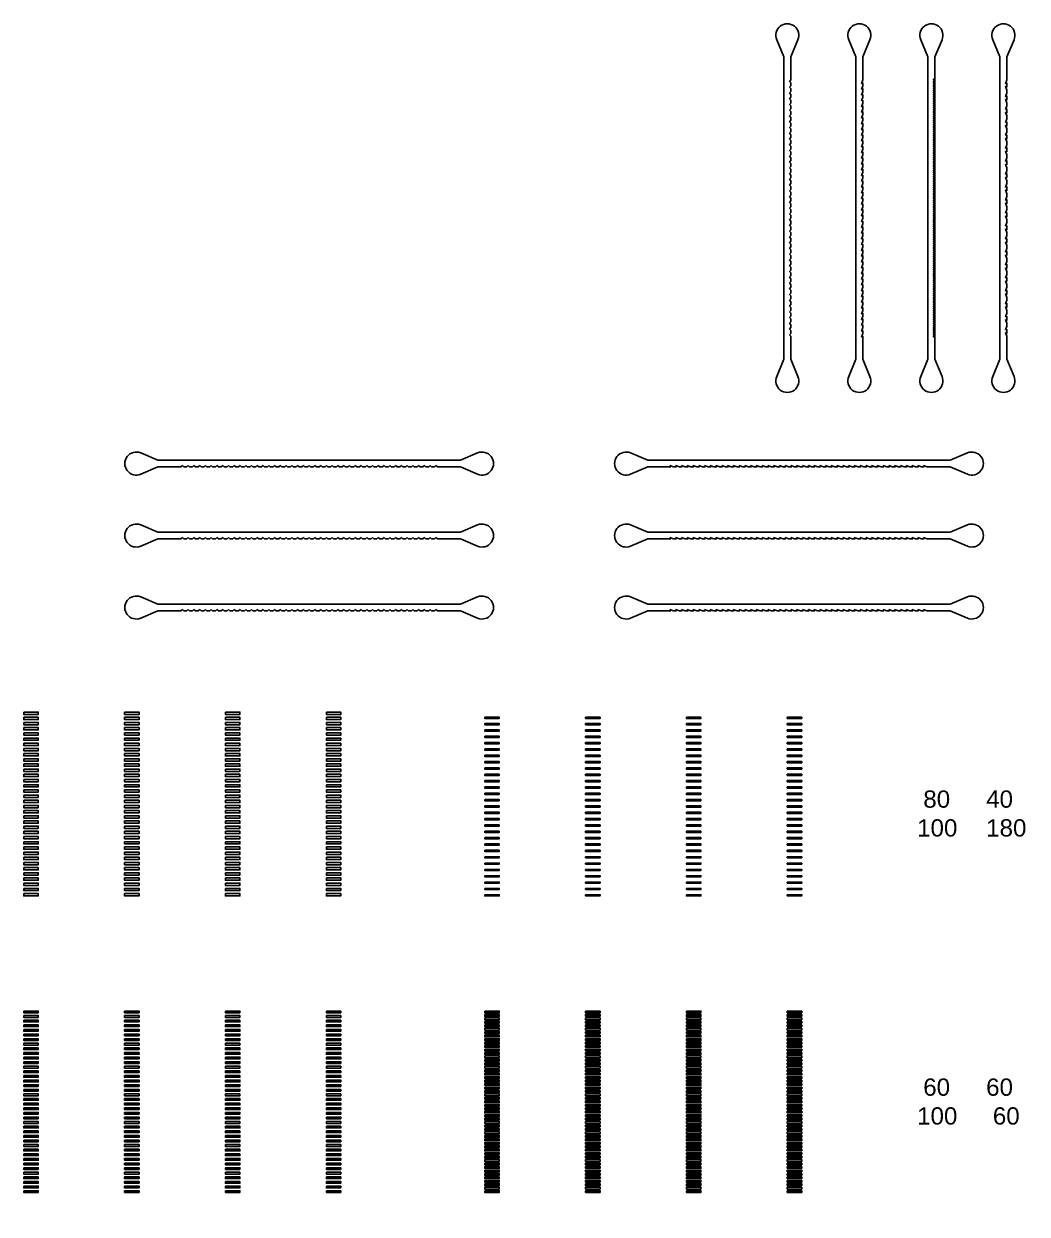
# Model space of a CAD drawing. Header units: millimetres. Extents: x -35.2 to 35.2, y -37 to 37.4.
# Drawn here: x -35.25 to -0.42, y -3.9 to 37.43 of the extents above; entities that cross this region are included whole.
import ezdxf

# ---------------------------------------------------------------- set-up
doc = ezdxf.new("R2010")
doc.units = ezdxf.units.MM
doc.styles.get("Standard").update_dxf_attribs({"font": 'arial.ttf'})

# ---------------------------------------------------------------- blocks, each defined once
blk = doc.blocks.new('*U1')
blk.add_lwpolyline([(-0.25, 0.03), (0.25, 0.03), (0.25, -0.03), (-0.25, -0.03)], close=True)
blk = doc.blocks.new('*U2')
at = {"color": 0, "linetype": 'ByBlock', "lineweight": -2, "transparency": 16777216}
for p in [(0, 6.24), (3.5, 6.24), (7, 6.24), (10.5, 6.24), (0, 6.08), (0, 5.92), (0, 5.76), (3.5, 6.08), (3.5, 5.92), (3.5, 5.76), (7, 6.08), (7, 5.92), (7, 5.76), (10.5, 6.08), (10.5, 5.92), (10.5, 5.76), (0, 5.6), (0, 5.44), (3.5, 5.6), (3.5, 5.44), (7, 5.6), (7, 5.44), (10.5, 5.6), (10.5, 5.44), (0, 5.28), (0, 5.12), (0, 4.96), (3.5, 5.28), (3.5, 5.12), (3.5, 4.96), (7, 5.28), (7, 5.12), (7, 4.96), (10.5, 5.28), (10.5, 5.12), (10.5, 4.96), (0, 4.8), (0, 4.64), (3.5, 4.8), (3.5, 4.64), (7, 4.8), (7, 4.64), (10.5, 4.8), (10.5, 4.64), (0, 4.48), (0, 4.32), (0, 4.16), (3.5, 4.48), (3.5, 4.32), (3.5, 4.16), (7, 4.48), (7, 4.32), (7, 4.16), (10.5, 4.48), (10.5, 4.32), (10.5, 4.16), (0, 4), (0, 3.84), (3.5, 4), (3.5, 3.84), (7, 4), (7, 3.84), (10.5, 4), (10.5, 3.84), (0, 3.68), (0, 3.52), (0, 3.36), (3.5, 3.68), (3.5, 3.52), (3.5, 3.36), (7, 3.68), (7, 3.52), (7, 3.36), (10.5, 3.68), (10.5, 3.52), (10.5, 3.36), (0, 3.2), (0, 3.04), (0, 2.88), (3.5, 3.2), (3.5, 3.04), (3.5, 2.88), (7, 3.2), (7, 3.04), (7, 2.88), (10.5, 3.2), (10.5, 3.04), (10.5, 2.88), (0, 2.72), (0, 2.56), (3.5, 2.72), (3.5, 2.56), (7, 2.72), (7, 2.56), (10.5, 2.72), (10.5, 2.56), (0, 2.4), (0, 2.24), (0, 2.08), (3.5, 2.4), (3.5, 2.24), (3.5, 2.08), (7, 2.4), (7, 2.24), (7, 2.08), (10.5, 2.4), (10.5, 2.24), (10.5, 2.08), (0, 1.92), (0, 1.76), (3.5, 1.92), (3.5, 1.76), (7, 1.92), (7, 1.76), (10.5, 1.92), (10.5, 1.76), (0, 1.6), (0, 1.44), (0, 1.28), (3.5, 1.6), (3.5, 1.44), (3.5, 1.28), (7, 1.6), (7, 1.44), (7, 1.28), (10.5, 1.6), (10.5, 1.44), (10.5, 1.28), (0, 1.12), (0, 0.96), (0, 0.8), (3.5, 1.12), (3.5, 0.96), (3.5, 0.8), (7, 1.12), (7, 0.96), (7, 0.8), (10.5, 1.12), (10.5, 0.96), (10.5, 0.8), (0, 0.64), (0, 0.48), (3.5, 0.64), (3.5, 0.48), (7, 0.64), (7, 0.48), (10.5, 0.64), (10.5, 0.48), (0, 0.32), (0, 0.16), (0, 0), (3.5, 0.32), (3.5, 0.16), (3.5, 0), (7, 0.32), (7, 0.16), (7, 0), (10.5, 0.32), (10.5, 0.16), (10.5, 0)]:
    blk.add_blockref('*U1', p, dxfattribs=at)
blk = doc.blocks.new('*U3')
blk.add_lwpolyline([(-0.25, 0.04), (0.25, 0.04), (0.25, -0.04), (-0.25, -0.04)], close=True)
blk = doc.blocks.new('*U4')
at = {"color": 0, "linetype": 'ByBlock', "lineweight": -2, "transparency": 16777216}
for p in [(0, 6.3), (3.5, 6.3), (7, 6.3), (10.5, 6.3), (0, 6.12), (0, 5.94), (0, 5.76), (3.5, 6.12), (3.5, 5.94), (3.5, 5.76), (7, 6.12), (7, 5.94), (7, 5.76), (10.5, 6.12), (10.5, 5.94), (10.5, 5.76), (0, 5.58), (0, 5.4), (3.5, 5.58), (3.5, 5.4), (7, 5.58), (7, 5.4), (10.5, 5.58), (10.5, 5.4), (0, 5.22), (0, 5.04), (3.5, 5.22), (3.5, 5.04), (7, 5.22), (7, 5.04), (10.5, 5.22), (10.5, 5.04), (0, 4.86), (0, 4.68), (3.5, 4.86), (3.5, 4.68), (7, 4.86), (7, 4.68), (10.5, 4.86), (10.5, 4.68), (0, 4.5), (0, 4.32), (0, 4.14), (3.5, 4.5), (3.5, 4.32), (3.5, 4.14), (7, 4.5), (7, 4.32), (7, 4.14), (10.5, 4.5), (10.5, 4.32), (10.5, 4.14), (0, 3.96), (0, 3.78), (3.5, 3.96), (3.5, 3.78), (7, 3.96), (7, 3.78), (10.5, 3.96), (10.5, 3.78), (0, 3.6), (0, 3.42), (3.5, 3.6), (3.5, 3.42), (7, 3.6), (7, 3.42), (10.5, 3.6), (10.5, 3.42), (0, 3.24), (0, 3.06), (0, 2.88), (3.5, 3.24), (3.5, 3.06), (3.5, 2.88), (7, 3.24), (7, 3.06), (7, 2.88), (10.5, 3.24), (10.5, 3.06), (10.5, 2.88), (0, 2.7), (0, 2.52), (3.5, 2.7), (3.5, 2.52), (7, 2.7), (7, 2.52), (10.5, 2.7), (10.5, 2.52), (0, 2.34), (0, 2.16), (3.5, 2.34), (3.5, 2.16), (7, 2.34), (7, 2.16), (10.5, 2.34), (10.5, 2.16), (0, 1.98), (0, 1.8), (0, 1.62), (3.5, 1.98), (3.5, 1.8), (3.5, 1.62), (7, 1.98), (7, 1.8), (7, 1.62), (10.5, 1.98), (10.5, 1.8), (10.5, 1.62), (0, 1.44), (0, 1.26), (3.5, 1.44), (3.5, 1.26), (7, 1.44), (7, 1.26), (10.5, 1.44), (10.5, 1.26), (0, 1.08), (0, 0.9), (3.5, 1.08), (3.5, 0.9), (7, 1.08), (7, 0.9), (10.5, 1.08), (10.5, 0.9), (0, 0.72), (0, 0.54), (3.5, 0.72), (3.5, 0.54), (7, 0.72), (7, 0.54), (10.5, 0.72), (10.5, 0.54), (0, 0.36), (0, 0.18), (0, 0), (3.5, 0.36), (3.5, 0.18), (3.5, 0), (7, 0.36), (7, 0.18), (7, 0), (10.5, 0.36), (10.5, 0.18), (10.5, 0)]:
    blk.add_blockref('*U3', p, dxfattribs=at)
blk = doc.blocks.new('*U13')
blk.add_lwpolyline([(-0.25, 0.03), (0.25, 0.03), (0.25, -0.03), (-0.25, -0.03)], close=True)
blk = doc.blocks.new('*U14')
at = {"color": 0, "linetype": 'ByBlock', "lineweight": -2, "transparency": 16777216}
for p in [(0, 6.24), (3.5, 6.24), (7, 6.24), (10.5, 6.24), (0, 6.12), (0, 6), (0, 5.88), (0, 5.76), (3.5, 6.12), (3.5, 6), (3.5, 5.88), (3.5, 5.76), (7, 6.12), (7, 6), (7, 5.88), (7, 5.76), (10.5, 6.12), (10.5, 6), (10.5, 5.88), (10.5, 5.76), (0, 5.64), (0, 5.52), (0, 5.4), (3.5, 5.64), (3.5, 5.52), (3.5, 5.4), (7, 5.64), (7, 5.52), (7, 5.4), (10.5, 5.64), (10.5, 5.52), (10.5, 5.4), (0, 5.28), (0, 5.16), (0, 5.04), (3.5, 5.28), (3.5, 5.16), (3.5, 5.04), (7, 5.28), (7, 5.16), (7, 5.04), (10.5, 5.28), (10.5, 5.16), (10.5, 5.04), (0, 4.92), (0, 4.8), (0, 4.68), (0, 4.56), (3.5, 4.92), (3.5, 4.8), (3.5, 4.68), (3.5, 4.56), (7, 4.92), (7, 4.8), (7, 4.68), (7, 4.56), (10.5, 4.92), (10.5, 4.8), (10.5, 4.68), (10.5, 4.56), (0, 4.44), (0, 4.32), (0, 4.2), (3.5, 4.44), (3.5, 4.32), (3.5, 4.2), (7, 4.44), (7, 4.32), (7, 4.2), (10.5, 4.44), (10.5, 4.32), (10.5, 4.2), (0, 4.08), (0, 3.96), (0, 3.84), (0, 3.72), (3.5, 4.08), (3.5, 3.96), (3.5, 3.84), (3.5, 3.72), (7, 4.08), (7, 3.96), (7, 3.84), (7, 3.72), (10.5, 4.08), (10.5, 3.96), (10.5, 3.84), (10.5, 3.72), (0, 3.6), (0, 3.48), (0, 3.36), (3.5, 3.6), (3.5, 3.48), (3.5, 3.36), (7, 3.6), (7, 3.48), (7, 3.36), (10.5, 3.6), (10.5, 3.48), (10.5, 3.36), (0, 3.24), (0, 3.12), (0, 3), (0, 2.88), (3.5, 3.24), (3.5, 3.12), (3.5, 3), (3.5, 2.88), (7, 3.24), (7, 3.12), (7, 3), (7, 2.88), (10.5, 3.24), (10.5, 3.12), (10.5, 3), (10.5, 2.88), (0, 2.76), (0, 2.64), (0, 2.52), (3.5, 2.76), (3.5, 2.64), (3.5, 2.52), (7, 2.76), (7, 2.64), (7, 2.52), (10.5, 2.76), (10.5, 2.64), (10.5, 2.52), (0, 2.4), (0, 2.28), (0, 2.16), (0, 2.04), (3.5, 2.4), (3.5, 2.28), (3.5, 2.16), (3.5, 2.04), (7, 2.4), (7, 2.28), (7, 2.16), (7, 2.04), (10.5, 2.4), (10.5, 2.28), (10.5, 2.16), (10.5, 2.04), (0, 1.92), (0, 1.8), (0, 1.68), (3.5, 1.92), (3.5, 1.8), (3.5, 1.68), (7, 1.92), (7, 1.8), (7, 1.68), (10.5, 1.92), (10.5, 1.8), (10.5, 1.68), (0, 1.56), (0, 1.44), (0, 1.32), (3.5, 1.56), (3.5, 1.44), (3.5, 1.32), (7, 1.56), (7, 1.44), (7, 1.32), (10.5, 1.56), (10.5, 1.44), (10.5, 1.32), (0, 1.2), (0, 1.08), (0, 0.96), (0, 0.84), (3.5, 1.2), (3.5, 1.08), (3.5, 0.96), (3.5, 0.84), (7, 1.2), (7, 1.08), (7, 0.96), (7, 0.84), (10.5, 1.2), (10.5, 1.08), (10.5, 0.96), (10.5, 0.84), (0, 0.72), (0, 0.6), (0, 0.48), (3.5, 0.72), (3.5, 0.6), (3.5, 0.48), (7, 0.72), (7, 0.6), (7, 0.48), (10.5, 0.72), (10.5, 0.6), (10.5, 0.48), (0, 0.36), (0, 0.24), (0, 0.12), (0, 0), (3.5, 0.36), (3.5, 0.24), (3.5, 0.12), (3.5, 0), (7, 0.36), (7, 0.24), (7, 0.12), (7, 0), (10.5, 0.36), (10.5, 0.24), (10.5, 0.12), (10.5, 0)]:
    blk.add_blockref('*U13', p, dxfattribs=at)
blk = doc.blocks.new('*U17')
blk.add_lwpolyline([(-0.25, 0.02), (0.25, 0.02), (0.25, -0.02), (-0.25, -0.02)], close=True)
blk = doc.blocks.new('*U18')
at = {"color": 0, "linetype": 'ByBlock', "lineweight": -2, "transparency": 16777216}
for p in [(0, 6.16), (0, 5.94), (3.5, 6.16), (3.5, 5.94), (7, 6.16), (7, 5.94), (10.5, 6.16), (10.5, 5.94), (0, 5.72), (0, 5.5), (3.5, 5.72), (3.5, 5.5), (7, 5.72), (7, 5.5), (10.5, 5.72), (10.5, 5.5), (0, 5.28), (0, 5.06), (3.5, 5.28), (3.5, 5.06), (7, 5.28), (7, 5.06), (10.5, 5.28), (10.5, 5.06), (0, 4.84), (0, 4.62), (3.5, 4.84), (3.5, 4.62), (7, 4.84), (7, 4.62), (10.5, 4.84), (10.5, 4.62), (0, 4.4), (0, 4.18), (3.5, 4.4), (3.5, 4.18), (7, 4.4), (7, 4.18), (10.5, 4.4), (10.5, 4.18), (0, 3.96), (0, 3.74), (3.5, 3.96), (3.5, 3.74), (7, 3.96), (7, 3.74), (10.5, 3.96), (10.5, 3.74), (0, 3.52), (0, 3.3), (3.5, 3.52), (3.5, 3.3), (7, 3.52), (7, 3.3), (10.5, 3.52), (10.5, 3.3), (0, 3.08), (3.5, 3.08), (7, 3.08), (10.5, 3.08), (0, 2.86), (0, 2.64), (3.5, 2.86), (3.5, 2.64), (7, 2.86), (7, 2.64), (10.5, 2.86), (10.5, 2.64), (0, 2.42), (0, 2.2), (3.5, 2.42), (3.5, 2.2), (7, 2.42), (7, 2.2), (10.5, 2.42), (10.5, 2.2), (0, 1.98), (0, 1.76), (3.5, 1.98), (3.5, 1.76), (7, 1.98), (7, 1.76), (10.5, 1.98), (10.5, 1.76), (0, 1.54), (0, 1.32), (3.5, 1.54), (3.5, 1.32), (7, 1.54), (7, 1.32), (10.5, 1.54), (10.5, 1.32), (0, 1.1), (0, 0.88), (3.5, 1.1), (3.5, 0.88), (7, 1.1), (7, 0.88), (10.5, 1.1), (10.5, 0.88), (0, 0.66), (0, 0.44), (3.5, 0.66), (3.5, 0.44), (7, 0.66), (7, 0.44), (10.5, 0.66), (10.5, 0.44), (0, 0.22), (0, 0), (3.5, 0.22), (3.5, 0), (7, 0.22), (7, 0), (10.5, 0.22), (10.5, 0)]:
    blk.add_blockref('*U17', p, dxfattribs=at)
blk = doc.blocks.new('*U25')
for p, q in [((0, 0.025), (-0.05, -0.025)), ((0.05, -0.025), (0, 0.025))]:
    blk.add_line(p, q)
blk = doc.blocks.new('*U26')
at = {"color": 0, "linetype": 'ByBlock', "lineweight": -2, "transparency": 16777216}
for p in [(0, 0), (0.2, 0), (0.4, 0), (0.6, 0), (0.8, 0), (1, 0), (1.2, 0), (1.4, 0), (1.6, 0), (1.8, 0), (2, 0), (2.2, 0), (2.4, 0), (2.6, 0), (2.8, 0), (3, 0), (3.2, 0), (3.4, 0), (3.6, 0), (3.8, 0), (4, 0), (4.2, 0), (4.4, 0), (4.6, 0), (4.8, 0), (5, 0), (5.2, 0), (5.4, 0), (5.6, 0), (5.8, 0), (6, 0), (6.2, 0), (6.4, 0), (6.6, 0), (6.8, 0), (7, 0), (7.2, 0), (7.4, 0), (7.6, 0), (7.8, 0), (8, 0), (8.2, 0), (8.4, 0), (8.6, 0), (8.8, 0)]:
    blk.add_blockref('*U25', p, dxfattribs=at)
blk = doc.blocks.new('*U27')
for q in [(0.065, -0.025), (-0.035, -0.025)]:
    blk.add_line((-0.065, 0.025), q)
blk = doc.blocks.new('*U28')
at = {"color": 0, "linetype": 'ByBlock', "lineweight": -2, "transparency": 16777216}
for p in [(0, 0), (0.2, 0), (0.4, 0), (0.6, 0), (0.8, 0), (1, 0), (1.2, 0), (1.4, 0), (1.6, 0), (1.8, 0), (2, 0), (2.2, 0), (2.4, 0), (2.6, 0), (2.8, 0), (3, 0), (3.2, 0), (3.4, 0), (3.6, 0), (3.8, 0), (4, 0), (4.2, 0), (4.4, 0), (4.6, 0), (4.8, 0), (5, 0), (5.2, 0), (5.4, 0), (5.6, 0), (5.8, 0), (6, 0), (6.2, 0), (6.4, 0), (6.6, 0), (6.8, 0), (7, 0), (7.2, 0), (7.4, 0), (7.6, 0), (7.8, 0), (8, 0), (8.2, 0), (8.4, 0), (8.6, 0), (8.8, 0)]:
    blk.add_blockref('*U27', p, dxfattribs=at)
blk = doc.blocks.new('*U41')
for p, q in [((0, 0.025), (-0.05, -0.025)), ((0.05, -0.025), (0, 0.025))]:
    blk.add_line(p, q)
blk = doc.blocks.new('*U42')
at = {"color": 0, "linetype": 'ByBlock', "lineweight": -2, "transparency": 16777216}
for p in [(0, 0), (0.2, 0), (0.4, 0), (0.6, 0), (0.8, 0), (1, 0), (1.2, 0), (1.4, 0), (1.6, 0), (1.8, 0), (2, 0), (2.2, 0), (2.4, 0), (2.6, 0), (2.8, 0), (3, 0), (3.2, 0), (3.4, 0), (3.6, 0), (3.8, 0), (4, 0), (4.2, 0), (4.4, 0), (4.6, 0), (4.8, 0), (5, 0), (5.2, 0), (5.4, 0), (5.6, 0), (5.8, 0), (6, 0), (6.2, 0), (6.4, 0), (6.6, 0), (6.8, 0), (7, 0), (7.2, 0), (7.4, 0), (7.6, 0), (7.8, 0), (8, 0), (8.2, 0), (8.4, 0), (8.6, 0), (8.8, 0)]:
    blk.add_blockref('*U41', p, dxfattribs=at)
blk = doc.blocks.new('*U46')
for q in [(0.065, -0.025), (-0.035, -0.025)]:
    blk.add_line((-0.065, 0.025), q)
blk = doc.blocks.new('*U47')
at = {"color": 0, "linetype": 'ByBlock', "lineweight": -2, "transparency": 16777216}
for p in [(0, 0), (0.2, 0), (0.4, 0), (0.6, 0), (0.8, 0), (1, 0), (1.2, 0), (1.4, 0), (1.6, 0), (1.8, 0), (2, 0), (2.2, 0), (2.4, 0), (2.6, 0), (2.8, 0), (3, 0), (3.2, 0), (3.4, 0), (3.6, 0), (3.8, 0), (4, 0), (4.2, 0), (4.4, 0), (4.6, 0), (4.8, 0), (5, 0), (5.2, 0), (5.4, 0), (5.6, 0), (5.8, 0), (6, 0), (6.2, 0), (6.4, 0), (6.6, 0), (6.8, 0), (7, 0), (7.2, 0), (7.4, 0), (7.6, 0), (7.8, 0), (8, 0), (8.2, 0), (8.4, 0), (8.6, 0), (8.8, 0)]:
    blk.add_blockref('*U46', p, dxfattribs=at)
blk = doc.blocks.new('*U52')
for p, q in [((0, 0.025), (-0.05, -0.025)), ((0.05, -0.025), (0, 0.025))]:
    blk.add_line(p, q)
blk = doc.blocks.new('*U53')
at = {"color": 0, "linetype": 'ByBlock', "lineweight": -2, "transparency": 16777216}
for p in [(0, 0), (0.2, 0), (0.4, 0), (0.6, 0), (0.8, 0), (1, 0), (1.2, 0), (1.4, 0), (1.6, 0), (1.8, 0), (2, 0), (2.2, 0), (2.4, 0), (2.6, 0), (2.8, 0), (3, 0), (3.2, 0), (3.4, 0), (3.6, 0), (3.8, 0), (4, 0), (4.2, 0), (4.4, 0), (4.6, 0), (4.8, 0), (5, 0), (5.2, 0), (5.4, 0), (5.6, 0), (5.8, 0), (6, 0), (6.2, 0), (6.4, 0), (6.6, 0), (6.8, 0), (7, 0), (7.2, 0), (7.4, 0), (7.6, 0), (7.8, 0), (8, 0), (8.2, 0), (8.4, 0), (8.6, 0), (8.8, 0)]:
    blk.add_blockref('*U52', p, dxfattribs=at)
blk = doc.blocks.new('*U50')
for q in [(0.065, -0.025), (-0.035, -0.025)]:
    blk.add_line((-0.065, 0.025), q)
blk = doc.blocks.new('*U51')
at = {"color": 0, "linetype": 'ByBlock', "lineweight": -2, "transparency": 16777216}
for p in [(0, 0), (0.2, 0), (0.4, 0), (0.6, 0), (0.8, 0), (1, 0), (1.2, 0), (1.4, 0), (1.6, 0), (1.8, 0), (2, 0), (2.2, 0), (2.4, 0), (2.6, 0), (2.8, 0), (3, 0), (3.2, 0), (3.4, 0), (3.6, 0), (3.8, 0), (4, 0), (4.2, 0), (4.4, 0), (4.6, 0), (4.8, 0), (5, 0), (5.2, 0), (5.4, 0), (5.6, 0), (5.8, 0), (6, 0), (6.2, 0), (6.4, 0), (6.6, 0), (6.8, 0), (7, 0), (7.2, 0), (7.4, 0), (7.6, 0), (7.8, 0), (8, 0), (8.2, 0), (8.4, 0), (8.6, 0), (8.8, 0)]:
    blk.add_blockref('*U50', p, dxfattribs=at)
blk = doc.blocks.new('*U80')
for p, q in [((0, 0.025), (-0.05, -0.025)), ((0.05, -0.025), (0, 0.025))]:
    blk.add_line(p, q)
blk = doc.blocks.new('*U81')
at = {"color": 0, "linetype": 'ByBlock', "lineweight": -2, "transparency": 16777216}
for p in [(0, 0), (0.2, 0), (0.4, 0), (0.6, 0), (0.8, 0), (1, 0), (1.2, 0), (1.4, 0), (1.6, 0), (1.8, 0), (2, 0), (2.2, 0), (2.4, 0), (2.6, 0), (2.8, 0), (3, 0), (3.2, 0), (3.4, 0), (3.6, 0), (3.8, 0), (4, 0), (4.2, 0), (4.4, 0), (4.6, 0), (4.8, 0), (5, 0), (5.2, 0), (5.4, 0), (5.6, 0), (5.8, 0), (6, 0), (6.2, 0), (6.4, 0), (6.6, 0), (6.8, 0), (7, 0), (7.2, 0), (7.4, 0), (7.6, 0), (7.8, 0), (8, 0), (8.2, 0), (8.4, 0), (8.6, 0), (8.8, 0)]:
    blk.add_blockref('*U80', p, dxfattribs=at)
blk = doc.blocks.new('*U84')
for q in [(0.065, -0.025), (-0.035, -0.025)]:
    blk.add_line((-0.065, 0.025), q)
blk = doc.blocks.new('*U85')
at = {"color": 0, "linetype": 'ByBlock', "lineweight": -2, "transparency": 16777216}
for p in [(0, 0), (0.2, 0), (0.4, 0), (0.6, 0), (0.8, 0), (1, 0), (1.2, 0), (1.4, 0), (1.6, 0), (1.8, 0), (2, 0), (2.2, 0), (2.4, 0), (2.6, 0), (2.8, 0), (3, 0), (3.2, 0), (3.4, 0), (3.6, 0), (3.8, 0), (4, 0), (4.2, 0), (4.4, 0), (4.6, 0), (4.8, 0), (5, 0), (5.2, 0), (5.4, 0), (5.6, 0), (5.8, 0), (6, 0), (6.2, 0), (6.4, 0), (6.6, 0), (6.8, 0), (7, 0), (7.2, 0), (7.4, 0), (7.6, 0), (7.8, 0), (8, 0), (8.2, 0), (8.4, 0), (8.6, 0), (8.8, 0)]:
    blk.add_blockref('*U84', p, dxfattribs=at)
blk = doc.blocks.new('*U88')
blk.add_circle((0, 0), 0.0125)
blk = doc.blocks.new('*U89')
at = {"color": 0, "linetype": 'ByBlock', "lineweight": -2, "transparency": 16777216}
for p in [(0, 0), (0.075, 0), (0.15, 0), (0.225, 0), (0.3, 0), (0.375, 0), (0.45, 0), (0.525, 0), (0.6, 0), (0.675, 0), (0.75, 0), (0.825, 0), (0.9, 0), (0.975, 0), (1.05, 0), (1.125, 0), (1.2, 0), (1.275, 0), (1.35, 0), (1.425, 0), (1.5, 0), (1.575, 0), (1.65, 0), (1.725, 0), (1.8, 0), (1.875, 0), (1.95, 0), (2.025, 0), (2.1, 0), (2.175, 0), (2.25, 0), (2.325, 0), (2.4, 0), (2.475, 0), (2.55, 0), (2.625, 0), (2.7, 0), (2.775, 0), (2.85, 0), (2.925, 0), (3, 0), (3.075, 0), (3.15, 0), (3.225, 0), (3.3, 0), (3.375, 0), (3.45, 0), (3.525, 0), (3.6, 0), (3.675, 0), (3.75, 0), (3.825, 0), (3.9, 0), (3.975, 0), (4.05, 0), (4.125, 0), (4.2, 0), (4.275, 0), (4.35, 0), (4.425, 0), (4.5, 0), (4.575, 0), (4.65, 0), (4.725, 0), (4.8, 0), (4.875, 0), (4.95, 0), (5.025, 0), (5.1, 0), (5.175, 0), (5.25, 0), (5.325, 0), (5.4, 0), (5.475, 0), (5.55, 0), (5.625, 0), (5.7, 0), (5.775, 0), (5.85, 0), (5.925, 0), (6, 0), (6.075, 0), (6.15, 0), (6.225, 0), (6.3, 0), (6.375, 0), (6.45, 0), (6.525, 0), (6.6, 0), (6.675, 0), (6.75, 0), (6.825, 0), (6.9, 0), (6.975, 0), (7.05, 0), (7.125, 0), (7.2, 0), (7.275, 0), (7.35, 0), (7.425, 0), (7.5, 0), (7.575, 0), (7.65, 0), (7.725, 0), (7.8, 0), (7.875, 0), (7.95, 0), (8.025, 0), (8.1, 0), (8.175, 0), (8.25, 0), (8.325, 0), (8.4, 0), (8.475, 0), (8.55, 0), (8.625, 0), (8.7, 0), (8.775, 0), (8.85, 0), (8.925, 0)]:
    blk.add_blockref('*U88', p, dxfattribs=at)
blk = doc.blocks.new('*U92')
for p, q in [((-0.045, 0.025), (-0.175, -0.025)), ((-0.045, 0.025), (-0.075, -0.025)), ((0.045, 0.025), (0.175, -0.025)), ((0.045, 0.025), (0.075, -0.025)), ((0.075, -0.025), (-0.075, -0.025))]:
    blk.add_line(p, q)
blk = doc.blocks.new('*U93')
at = {"color": 0, "linetype": 'ByBlock', "lineweight": -2, "transparency": 16777216}
for p in [(0, 0), (0.45, 0), (0.9, 0), (1.35, 0), (1.8, 0), (2.25, 0), (2.7, 0), (3.15, 0), (3.6, 0), (4.05, 0), (4.5, 0), (4.95, 0), (5.4, 0), (5.85, 0), (6.3, 0), (6.75, 0), (7.2, 0), (7.65, 0), (8.1, 0), (8.55, 0)]:
    blk.add_blockref('*U92', p, dxfattribs=at)

msp = doc.modelspace()

# ---------------------------------------------------------------- linework, layer by layer
for p, q in [((-8.87, 36.28), (-9.119, 36.876)), ((-8.63, 36.28), (-8.381, 36.876)), ((-6.37, 36.28), (-6.619, 36.876)), ((-6.13, 36.28), (-5.881, 36.876)), ((-3.87, 36.28), (-4.119, 36.876)), ((-3.63, 36.28), (-3.381, 36.876)), ((-1.37, 36.28), (-1.619, 36.876)), ((-1.13, 36.28), (-0.881, 36.876)), ((-8.87, 25.78), (-8.87, 36.28)), ((-8.63, 36.28), (-8.63, 35.48)), ((-6.37, 25.78), (-6.37, 36.28)), ((-6.13, 35.48), (-6.13, 36.28)), ((-3.87, 25.78), (-3.87, 36.28)), ((-3.63, 25.78), (-3.63, 36.28)), ((-1.37, 25.78), (-1.37, 36.28)), ((-1.13, 35.48), (-1.13, 36.28)), ((-8.63, 35.38), (-8.63, 35.28)), ((-8.63, 35.18), (-8.63, 35.08)), ((-6.13, 35.38), (-6.13, 35.28)), ((-6.13, 35.18), (-6.13, 35.08)), ((-8.63, 34.98), (-8.63, 34.88)), ((-8.63, 34.68), (-8.63, 34.78)), ((-6.13, 34.98), (-6.13, 34.88)), ((-6.13, 34.78), (-6.13, 34.68)), ((-1.13, 35.03), (-1.13, 35.13)), ((-8.63, 34.48), (-8.63, 34.58)), ((-8.63, 34.28), (-8.63, 34.38)), ((-6.13, 34.58), (-6.13, 34.48)), ((-6.13, 34.38), (-6.13, 34.28)), ((-1.13, 34.58), (-1.13, 34.68)), ((-8.63, 34.08), (-8.63, 34.18)), ((-8.63, 33.88), (-8.63, 33.98)), ((-6.13, 34.18), (-6.13, 34.08)), ((-6.13, 33.98), (-6.13, 33.88)), ((-1.13, 34.13), (-1.13, 34.23)), ((-8.63, 33.68), (-8.63, 33.78)), ((-8.63, 33.58), (-8.63, 33.48)), ((-6.13, 33.78), (-6.13, 33.68)), ((-6.13, 33.58), (-6.13, 33.48)), ((-1.13, 33.68), (-1.13, 33.78)), ((-8.63, 33.38), (-8.63, 33.28)), ((-8.63, 33.18), (-8.63, 33.08)), ((-6.13, 33.38), (-6.13, 33.28)), ((-6.13, 33.18), (-6.13, 33.08)), ((-1.13, 33.23), (-1.13, 33.33)), ((-8.63, 32.98), (-8.63, 32.88)), ((-8.63, 32.78), (-8.63, 32.68)), ((-6.13, 32.88), (-6.13, 32.98)), ((-6.13, 32.68), (-6.13, 32.78)), ((-1.13, 32.78), (-1.13, 32.88)), ((-8.63, 32.48), (-8.63, 32.58)), ((-8.63, 32.28), (-8.63, 32.38)), ((-6.13, 32.48), (-6.13, 32.58)), ((-6.13, 32.38), (-6.13, 32.28)), ((-1.13, 32.33), (-1.13, 32.43)), ((-8.63, 32.08), (-8.63, 32.18)), ((-8.63, 31.88), (-8.63, 31.98)), ((-6.13, 32.18), (-6.13, 32.08)), ((-6.13, 31.98), (-6.13, 31.88)), ((-1.13, 31.88), (-1.13, 31.98)), ((-8.63, 31.68), (-8.63, 31.78)), ((-8.63, 31.48), (-8.63, 31.58)), ((-6.13, 31.78), (-6.13, 31.68)), ((-6.13, 31.58), (-6.13, 31.48)), ((-1.13, 31.43), (-1.13, 31.53)), ((-8.63, 31.38), (-8.63, 31.28)), ((-8.63, 31.18), (-8.63, 31.08)), ((-6.13, 31.38), (-6.13, 31.28)), ((-6.13, 31.18), (-6.13, 31.08)), ((-1.13, 30.98), (-1.13, 31.08)), ((-8.63, 30.98), (-8.63, 30.88)), ((-8.63, 30.78), (-8.63, 30.68)), ((-6.13, 30.98), (-6.13, 30.88)), ((-6.13, 30.78), (-6.13, 30.68)), ((-1.13, 30.53), (-1.13, 30.63)), ((-8.63, 30.58), (-8.63, 30.48)), ((-8.63, 30.38), (-8.63, 30.28)), ((-8.63, 30.18), (-8.63, 30.08)), ((-6.13, 30.58), (-6.13, 30.48)), ((-6.13, 30.38), (-6.13, 30.28)), ((-6.13, 30.18), (-6.13, 30.08)), ((-1.13, 30.08), (-1.13, 30.18)), ((-8.63, 29.98), (-8.63, 29.88)), ((-8.63, 29.78), (-8.63, 29.68)), ((-6.13, 29.98), (-6.13, 29.88)), ((-6.13, 29.78), (-6.13, 29.68)), ((-8.63, 29.48), (-8.63, 29.58)), ((-8.63, 29.28), (-8.63, 29.38)), ((-6.13, 29.58), (-6.13, 29.48)), ((-6.13, 29.38), (-6.13, 29.28)), ((-1.13, 29.63), (-1.13, 29.73)), ((-8.63, 29.08), (-8.63, 29.18)), ((-8.63, 28.88), (-8.63, 28.98)), ((-6.13, 29.18), (-6.13, 29.08)), ((-6.13, 28.98), (-6.13, 28.88)), ((-1.13, 29.18), (-1.13, 29.28)), ((-8.63, 28.68), (-8.63, 28.78)), ((-8.63, 28.48), (-8.63, 28.58)), ((-6.13, 28.78), (-6.13, 28.68)), ((-6.13, 28.58), (-6.13, 28.48)), ((-1.13, 28.73), (-1.13, 28.83)), ((-8.63, 28.28), (-8.63, 28.38)), ((-8.63, 28.08), (-8.63, 28.18)), ((-6.13, 28.38), (-6.13, 28.28)), ((-6.13, 28.18), (-6.13, 28.08)), ((-1.13, 28.28), (-1.13, 28.38)), ((-8.63, 27.88), (-8.63, 27.98)), ((-8.63, 27.68), (-8.63, 27.78)), ((-6.13, 27.98), (-6.13, 27.88)), ((-6.13, 27.78), (-6.13, 27.68)), ((-1.13, 27.83), (-1.13, 27.93)), ((-8.63, 27.48), (-8.63, 27.58)), ((-8.63, 27.28), (-8.63, 27.38)), ((-6.13, 27.58), (-6.13, 27.48)), ((-6.13, 27.38), (-6.13, 27.28)), ((-1.13, 27.38), (-1.13, 27.48)), ((-8.63, 27.08), (-8.63, 27.18)), ((-8.63, 26.88), (-8.63, 26.98)), ((-6.13, 27.18), (-6.13, 27.08)), ((-6.13, 26.98), (-6.13, 26.88)), ((-1.13, 26.93), (-1.13, 27.03)), ((-8.63, 26.68), (-8.63, 26.78)), ((-8.63, 25.78), (-8.63, 26.58)), ((-6.13, 26.78), (-6.13, 26.68)), ((-6.13, 25.78), (-6.13, 26.58)), ((-1.13, 25.78), (-1.13, 26.58)), ((-8.87, 25.78), (-9.119, 25.184)), ((-8.63, 25.78), (-8.381, 25.184)), ((-6.37, 25.78), (-6.619, 25.184)), ((-6.13, 25.78), (-5.881, 25.184)), ((-3.87, 25.78), (-4.119, 25.184)), ((-3.63, 25.78), (-3.381, 25.184)), ((-1.37, 25.78), (-1.619, 25.184)), ((-1.13, 25.78), (-0.881, 25.184)), ((-30.596, 22.281), (-31.191, 22.53)), ((-20.096, 22.281), (-19.5, 22.53)), ((-13.596, 22.281), (-14.191, 22.53)), ((-3.096, 22.281), (-2.5, 22.53)), ((-30.596, 22.041), (-31.191, 21.792)), ((-30.596, 22.281), (-20.096, 22.281)), ((-30.596, 22.041), (-29.796, 22.041)), ((-29.696, 22.041), (-29.596, 22.041)), ((-29.496, 22.041), (-29.396, 22.041)), ((-29.296, 22.041), (-29.196, 22.041)), ((-29.096, 22.041), (-28.996, 22.041)), ((-28.896, 22.041), (-28.796, 22.041)), ((-28.696, 22.041), (-28.596, 22.041)), ((-28.496, 22.041), (-28.396, 22.041)), ((-28.296, 22.041), (-28.196, 22.041)), ((-28.096, 22.041), (-27.996, 22.041)), ((-27.896, 22.041), (-27.796, 22.041)), ((-27.696, 22.041), (-27.596, 22.041)), ((-27.496, 22.041), (-27.396, 22.041)), ((-27.296, 22.041), (-27.196, 22.041)), ((-27.096, 22.041), (-26.996, 22.041)), ((-26.896, 22.041), (-26.796, 22.041)), ((-26.596, 22.041), (-26.696, 22.041)), ((-26.396, 22.041), (-26.496, 22.041)), ((-26.196, 22.041), (-26.296, 22.041)), ((-25.996, 22.041), (-26.096, 22.041)), ((-25.796, 22.041), (-25.896, 22.041)), ((-25.596, 22.041), (-25.696, 22.041)), ((-25.396, 22.041), (-25.496, 22.041)), ((-25.196, 22.041), (-25.296, 22.041)), ((-24.996, 22.041), (-25.096, 22.041)), ((-24.896, 22.041), (-24.796, 22.041)), ((-24.696, 22.041), (-24.596, 22.041)), ((-24.496, 22.041), (-24.396, 22.041)), ((-24.296, 22.041), (-24.196, 22.041)), ((-24.096, 22.041), (-23.996, 22.041)), ((-23.896, 22.041), (-23.796, 22.041)), ((-23.596, 22.041), (-23.696, 22.041)), ((-23.396, 22.041), (-23.496, 22.041)), ((-23.196, 22.041), (-23.296, 22.041)), ((-22.996, 22.041), (-23.096, 22.041)), ((-22.796, 22.041), (-22.896, 22.041)), ((-22.696, 22.041), (-22.596, 22.041)), ((-22.496, 22.041), (-22.396, 22.041)), ((-22.296, 22.041), (-22.196, 22.041)), ((-22.096, 22.041), (-21.996, 22.041)), ((-21.896, 22.041), (-21.796, 22.041)), ((-21.696, 22.041), (-21.596, 22.041)), ((-21.396, 22.041), (-21.496, 22.041)), ((-21.196, 22.041), (-21.296, 22.041)), ((-20.996, 22.041), (-21.096, 22.041)), ((-20.096, 22.041), (-20.896, 22.041)), ((-20.096, 22.041), (-19.5, 21.792)), ((-13.596, 22.041), (-14.191, 21.792)), ((-13.596, 22.281), (-3.096, 22.281)), ((-13.596, 22.041), (-12.796, 22.041)), ((-12.596, 22.041), (-12.696, 22.041)), ((-12.396, 22.041), (-12.496, 22.041)), ((-12.196, 22.041), (-12.296, 22.041)), ((-11.996, 22.041), (-12.096, 22.041)), ((-11.796, 22.041), (-11.896, 22.041)), ((-11.596, 22.041), (-11.696, 22.041)), ((-11.396, 22.041), (-11.496, 22.041)), ((-11.196, 22.041), (-11.296, 22.041)), ((-10.996, 22.041), (-11.096, 22.041)), ((-10.796, 22.041), (-10.896, 22.041)), ((-10.596, 22.041), (-10.696, 22.041)), ((-10.396, 22.041), (-10.496, 22.041)), ((-10.196, 22.041), (-10.296, 22.041)), ((-9.996, 22.041), (-10.096, 22.041)), ((-9.796, 22.041), (-9.896, 22.041)), ((-9.596, 22.041), (-9.696, 22.041)), ((-9.396, 22.041), (-9.496, 22.041)), ((-9.196, 22.041), (-9.296, 22.041)), ((-8.996, 22.041), (-9.096, 22.041)), ((-8.796, 22.041), (-8.896, 22.041)), ((-8.596, 22.041), (-8.696, 22.041)), ((-8.396, 22.041), (-8.496, 22.041)), ((-8.196, 22.041), (-8.296, 22.041)), ((-7.996, 22.041), (-8.096, 22.041)), ((-7.796, 22.041), (-7.896, 22.041)), ((-7.596, 22.041), (-7.696, 22.041)), ((-7.396, 22.041), (-7.496, 22.041)), ((-7.196, 22.041), (-7.296, 22.041)), ((-6.996, 22.041), (-7.096, 22.041)), ((-6.896, 22.041), (-6.796, 22.041)), ((-6.696, 22.041), (-6.596, 22.041)), ((-6.496, 22.041), (-6.396, 22.041)), ((-6.196, 22.041), (-6.296, 22.041)), ((-5.996, 22.041), (-6.096, 22.041)), ((-5.796, 22.041), (-5.896, 22.041)), ((-5.596, 22.041), (-5.696, 22.041)), ((-5.396, 22.041), (-5.496, 22.041)), ((-5.196, 22.041), (-5.296, 22.041)), ((-4.996, 22.041), (-5.096, 22.041)), ((-4.796, 22.041), (-4.896, 22.041)), ((-4.596, 22.041), (-4.696, 22.041)), ((-4.396, 22.041), (-4.496, 22.041)), ((-4.196, 22.041), (-4.296, 22.041)), ((-3.996, 22.041), (-4.096, 22.041)), ((-3.896, 22.041), (-3.096, 22.041)), ((-3.096, 22.041), (-2.5, 21.792)), ((-30.596, 19.781), (-31.191, 20.03)), ((-20.096, 19.781), (-19.5, 20.03)), ((-13.596, 19.781), (-14.191, 20.03)), ((-3.096, 19.781), (-2.5, 20.03)), ((-30.596, 19.541), (-31.191, 19.292)), ((-30.596, 19.781), (-20.096, 19.781)), ((-30.596, 19.541), (-29.796, 19.541)), ((-29.696, 19.541), (-29.596, 19.541)), ((-29.496, 19.541), (-29.396, 19.541)), ((-29.296, 19.541), (-29.196, 19.541)), ((-29.096, 19.541), (-28.996, 19.541)), ((-28.896, 19.541), (-28.796, 19.541)), ((-28.696, 19.541), (-28.596, 19.541)), ((-28.496, 19.541), (-28.396, 19.541)), ((-28.296, 19.541), (-28.196, 19.541)), ((-28.096, 19.541), (-27.996, 19.541)), ((-27.896, 19.541), (-27.796, 19.541)), ((-27.696, 19.541), (-27.596, 19.541)), ((-27.496, 19.541), (-27.396, 19.541)), ((-27.296, 19.541), (-27.196, 19.541)), ((-27.096, 19.541), (-26.996, 19.541)), ((-26.896, 19.541), (-26.796, 19.541)), ((-26.596, 19.541), (-26.696, 19.541)), ((-26.396, 19.541), (-26.496, 19.541)), ((-26.196, 19.541), (-26.296, 19.541)), ((-25.996, 19.541), (-26.096, 19.541)), ((-25.796, 19.541), (-25.896, 19.541)), ((-25.596, 19.541), (-25.696, 19.541)), ((-25.396, 19.541), (-25.496, 19.541)), ((-25.196, 19.541), (-25.296, 19.541)), ((-24.996, 19.541), (-25.096, 19.541)), ((-24.896, 19.541), (-24.796, 19.541)), ((-24.696, 19.541), (-24.596, 19.541)), ((-24.496, 19.541), (-24.396, 19.541)), ((-24.296, 19.541), (-24.196, 19.541)), ((-24.096, 19.541), (-23.996, 19.541)), ((-23.896, 19.541), (-23.796, 19.541)), ((-23.596, 19.541), (-23.696, 19.541)), ((-23.396, 19.541), (-23.496, 19.541)), ((-23.196, 19.541), (-23.296, 19.541)), ((-22.996, 19.541), (-23.096, 19.541)), ((-22.796, 19.541), (-22.896, 19.541)), ((-22.696, 19.541), (-22.596, 19.541)), ((-22.496, 19.541), (-22.396, 19.541)), ((-22.296, 19.541), (-22.196, 19.541)), ((-22.096, 19.541), (-21.996, 19.541)), ((-21.896, 19.541), (-21.796, 19.541)), ((-21.696, 19.541), (-21.596, 19.541)), ((-21.396, 19.541), (-21.496, 19.541)), ((-21.196, 19.541), (-21.296, 19.541)), ((-20.996, 19.541), (-21.096, 19.541)), ((-20.096, 19.541), (-20.896, 19.541)), ((-20.096, 19.541), (-19.5, 19.292)), ((-13.596, 19.541), (-14.191, 19.292)), ((-13.596, 19.781), (-3.096, 19.781)), ((-13.596, 19.541), (-12.796, 19.541)), ((-12.596, 19.541), (-12.696, 19.541)), ((-12.396, 19.541), (-12.496, 19.541)), ((-12.196, 19.541), (-12.296, 19.541)), ((-11.996, 19.541), (-12.096, 19.541)), ((-11.796, 19.541), (-11.896, 19.541)), ((-11.596, 19.541), (-11.696, 19.541)), ((-11.396, 19.541), (-11.496, 19.541)), ((-11.196, 19.541), (-11.296, 19.541)), ((-10.996, 19.541), (-11.096, 19.541)), ((-10.796, 19.541), (-10.896, 19.541)), ((-10.596, 19.541), (-10.696, 19.541)), ((-10.396, 19.541), (-10.496, 19.541)), ((-10.196, 19.541), (-10.296, 19.541)), ((-9.996, 19.541), (-10.096, 19.541)), ((-9.796, 19.541), (-9.896, 19.541)), ((-9.596, 19.541), (-9.696, 19.541)), ((-9.396, 19.541), (-9.496, 19.541)), ((-9.196, 19.541), (-9.296, 19.541)), ((-8.996, 19.541), (-9.096, 19.541)), ((-8.796, 19.541), (-8.896, 19.541)), ((-8.596, 19.541), (-8.696, 19.541)), ((-8.396, 19.541), (-8.496, 19.541)), ((-8.196, 19.541), (-8.296, 19.541)), ((-7.996, 19.541), (-8.096, 19.541)), ((-7.796, 19.541), (-7.896, 19.541)), ((-7.596, 19.541), (-7.696, 19.541)), ((-7.396, 19.541), (-7.496, 19.541)), ((-7.196, 19.541), (-7.296, 19.541)), ((-6.996, 19.541), (-7.096, 19.541)), ((-6.896, 19.541), (-6.796, 19.541)), ((-6.696, 19.541), (-6.596, 19.541)), ((-6.496, 19.541), (-6.396, 19.541)), ((-6.196, 19.541), (-6.296, 19.541)), ((-5.996, 19.541), (-6.096, 19.541)), ((-5.796, 19.541), (-5.896, 19.541)), ((-5.596, 19.541), (-5.696, 19.541)), ((-5.396, 19.541), (-5.496, 19.541)), ((-5.196, 19.541), (-5.296, 19.541)), ((-4.996, 19.541), (-5.096, 19.541)), ((-4.796, 19.541), (-4.896, 19.541)), ((-4.596, 19.541), (-4.696, 19.541)), ((-4.396, 19.541), (-4.496, 19.541)), ((-4.196, 19.541), (-4.296, 19.541)), ((-3.996, 19.541), (-4.096, 19.541)), ((-3.896, 19.541), (-3.096, 19.541)), ((-3.096, 19.541), (-2.5, 19.292)), ((-30.596, 17.281), (-31.191, 17.53)), ((-20.096, 17.281), (-19.5, 17.53)), ((-13.596, 17.281), (-14.191, 17.53)), ((-3.096, 17.281), (-2.5, 17.53)), ((-30.596, 17.041), (-31.191, 16.792)), ((-30.596, 17.281), (-20.096, 17.281)), ((-30.596, 17.041), (-29.796, 17.041)), ((-29.696, 17.041), (-29.596, 17.041)), ((-29.496, 17.041), (-29.396, 17.041)), ((-29.296, 17.041), (-29.196, 17.041)), ((-29.096, 17.041), (-28.996, 17.041)), ((-28.896, 17.041), (-28.796, 17.041)), ((-28.696, 17.041), (-28.596, 17.041)), ((-28.496, 17.041), (-28.396, 17.041)), ((-28.296, 17.041), (-28.196, 17.041)), ((-28.096, 17.041), (-27.996, 17.041)), ((-27.896, 17.041), (-27.796, 17.041)), ((-27.696, 17.041), (-27.596, 17.041)), ((-27.496, 17.041), (-27.396, 17.041)), ((-27.296, 17.041), (-27.196, 17.041)), ((-27.096, 17.041), (-26.996, 17.041)), ((-26.896, 17.041), (-26.796, 17.041)), ((-26.596, 17.041), (-26.696, 17.041)), ((-26.396, 17.041), (-26.496, 17.041)), ((-26.196, 17.041), (-26.296, 17.041)), ((-25.996, 17.041), (-26.096, 17.041)), ((-25.796, 17.041), (-25.896, 17.041)), ((-25.596, 17.041), (-25.696, 17.041)), ((-25.396, 17.041), (-25.496, 17.041)), ((-25.196, 17.041), (-25.296, 17.041)), ((-24.996, 17.041), (-25.096, 17.041)), ((-24.896, 17.041), (-24.796, 17.041)), ((-24.696, 17.041), (-24.596, 17.041)), ((-24.496, 17.041), (-24.396, 17.041)), ((-24.296, 17.041), (-24.196, 17.041)), ((-24.096, 17.041), (-23.996, 17.041)), ((-23.896, 17.041), (-23.796, 17.041)), ((-23.596, 17.041), (-23.696, 17.041)), ((-23.396, 17.041), (-23.496, 17.041)), ((-23.196, 17.041), (-23.296, 17.041)), ((-22.996, 17.041), (-23.096, 17.041)), ((-22.796, 17.041), (-22.896, 17.041)), ((-22.696, 17.041), (-22.596, 17.041)), ((-22.496, 17.041), (-22.396, 17.041)), ((-22.296, 17.041), (-22.196, 17.041)), ((-22.096, 17.041), (-21.996, 17.041)), ((-21.896, 17.041), (-21.796, 17.041)), ((-21.696, 17.041), (-21.596, 17.041)), ((-21.396, 17.041), (-21.496, 17.041)), ((-21.196, 17.041), (-21.296, 17.041)), ((-20.996, 17.041), (-21.096, 17.041)), ((-20.096, 17.041), (-20.896, 17.041)), ((-20.096, 17.041), (-19.5, 16.792)), ((-13.596, 17.041), (-14.191, 16.792)), ((-13.596, 17.281), (-3.096, 17.281)), ((-13.596, 17.041), (-12.796, 17.041)), ((-12.596, 17.041), (-12.696, 17.041)), ((-12.396, 17.041), (-12.496, 17.041)), ((-12.196, 17.041), (-12.296, 17.041)), ((-11.996, 17.041), (-12.096, 17.041)), ((-11.796, 17.041), (-11.896, 17.041)), ((-11.596, 17.041), (-11.696, 17.041)), ((-11.396, 17.041), (-11.496, 17.041)), ((-11.196, 17.041), (-11.296, 17.041)), ((-10.996, 17.041), (-11.096, 17.041)), ((-10.796, 17.041), (-10.896, 17.041)), ((-10.596, 17.041), (-10.696, 17.041)), ((-10.396, 17.041), (-10.496, 17.041)), ((-10.196, 17.041), (-10.296, 17.041)), ((-9.996, 17.041), (-10.096, 17.041)), ((-9.796, 17.041), (-9.896, 17.041)), ((-9.596, 17.041), (-9.696, 17.041)), ((-9.396, 17.041), (-9.496, 17.041)), ((-9.196, 17.041), (-9.296, 17.041)), ((-8.996, 17.041), (-9.096, 17.041)), ((-8.796, 17.041), (-8.896, 17.041)), ((-8.596, 17.041), (-8.696, 17.041)), ((-8.396, 17.041), (-8.496, 17.041)), ((-8.196, 17.041), (-8.296, 17.041)), ((-7.996, 17.041), (-8.096, 17.041)), ((-7.796, 17.041), (-7.896, 17.041)), ((-7.596, 17.041), (-7.696, 17.041)), ((-7.396, 17.041), (-7.496, 17.041)), ((-7.196, 17.041), (-7.296, 17.041)), ((-6.996, 17.041), (-7.096, 17.041)), ((-6.896, 17.041), (-6.796, 17.041)), ((-6.696, 17.041), (-6.596, 17.041)), ((-6.496, 17.041), (-6.396, 17.041)), ((-6.196, 17.041), (-6.296, 17.041)), ((-5.996, 17.041), (-6.096, 17.041)), ((-5.796, 17.041), (-5.896, 17.041)), ((-5.596, 17.041), (-5.696, 17.041)), ((-5.396, 17.041), (-5.496, 17.041)), ((-5.196, 17.041), (-5.296, 17.041)), ((-4.996, 17.041), (-5.096, 17.041)), ((-4.796, 17.041), (-4.896, 17.041)), ((-4.596, 17.041), (-4.696, 17.041)), ((-4.396, 17.041), (-4.496, 17.041)), ((-4.196, 17.041), (-4.296, 17.041)), ((-3.996, 17.041), (-4.096, 17.041)), ((-3.896, 17.041), (-3.096, 17.041)), ((-3.096, 17.041), (-2.5, 16.792)), ((-35, 7.15), (-35, 7.15))]:
    msp.add_line(p, q)
for centre, start, end in [((-8.75, 37.03), 337.3119, 202.6881), ((-6.25, 37.03), 337.3119, 202.6881), ((-3.75, 37.03), 337.3119, 202.6881), ((-1.25, 37.03), 337.3119, 202.6881), ((-8.75, 25.03), 157.3119, 22.6881), ((-6.25, 25.03), 157.3119, 22.6881), ((-3.75, 25.03), 157.3119, 22.6881), ((-1.25, 25.03), 157.3119, 22.6881), ((-31.346, 22.161), 67.3119, 292.6881), ((-19.346, 22.161), 247.3119, 112.6881), ((-14.346, 22.161), 67.3119, 292.6881), ((-2.346, 22.161), 247.3119, 112.6881), ((-31.346, 19.661), 67.3119, 292.6881), ((-19.346, 19.661), 247.3119, 112.6881), ((-14.346, 19.661), 67.3119, 292.6881), ((-2.346, 19.661), 247.3119, 112.6881), ((-31.346, 17.161), 67.3119, 292.6881), ((-19.346, 17.161), 247.3119, 112.6881), ((-14.346, 17.161), 67.3119, 292.6881), ((-2.346, 17.161), 247.3119, 112.6881)]:
    msp.add_arc(centre, 0.4, start, end)

# ---------------------------------------------------------------- block references
at = {"rotation": 90}
for name, p in [('*U81', (-8.655, 26.63)), ('*U85', (-6.155, 26.615)), ('*U89', (-3.672, 26.57)), ('*U93', (-1.155, 26.755))]:
    msp.add_blockref(name, p, dxfattribs=at)
for name, p in [('*U53', (-29.746, 22.066)), ('*U51', (-12.761, 22.066)), ('*U42', (-29.746, 19.566)), ('*U47', (-12.761, 19.566)), ('*U26', (-29.746, 17.066)), ('*U28', (-12.761, 17.066)), ('*U4', (-35, 7.19)), ('*U18', (-19, 7.17)), ('*U2', (-35, -3.12)), ('*U14', (-19, -3.12))]:
    msp.add_blockref(name, p)

# ---------------------------------------------------------------- texts
at = {"insert": (-4.25, 10.81), "char_height": 0.6, "attachment_point": 1}
msp.add_mtext_dynamic_manual_height_columns('\\pi0.21895;{\\fSwis721 BdOul BT|b0|i0|c0|p82;80^I40^I100^I80\\P\\pi0.0042856;100^I180^I180^I140\\P\\pi4.2487;\\P\\P\\P\\P\\P\\P\\P\\P\\pi0.21691;60^I60^I80^I60\\P\\pi0.0042856;100^I 60^I180^I140\\P\\pi4.2487;\\P\\P\\P\\P\\P\\P\\P\\P\\pi0.21691;40^I40^I60^I40\\P\\pi0.0042856;100^I 60^I180^I140}', width=8.49737, gutter_width=12.5, heights=[21.77], dxfattribs=at)

doc.saveas('drawing.dxf')
